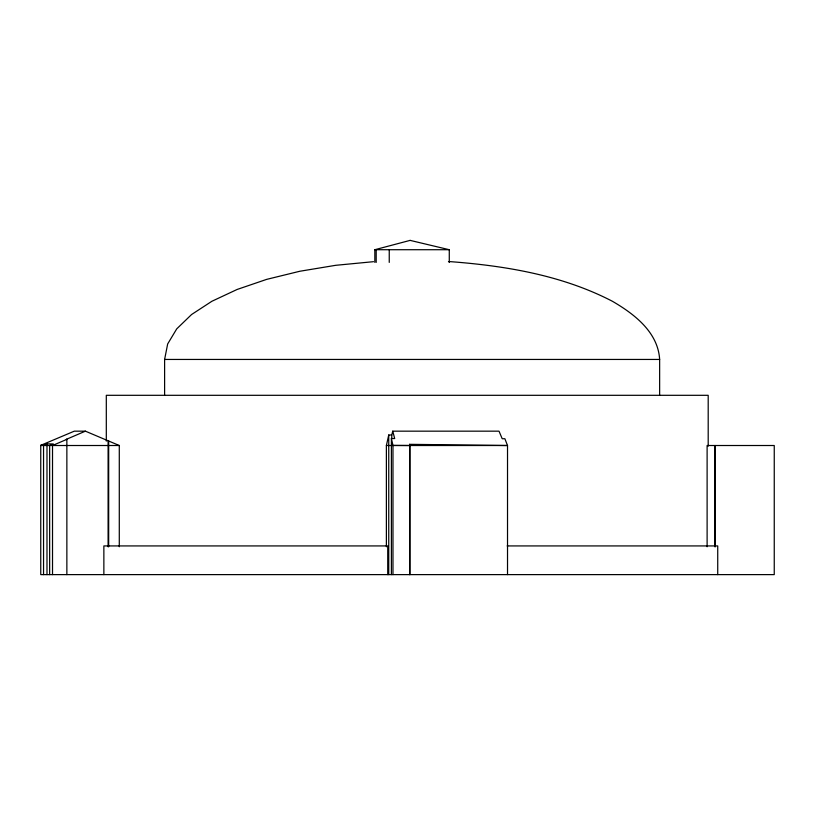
<?xml version="1.0" encoding="UTF-8"?>
<svg xmlns="http://www.w3.org/2000/svg" width="815" height="815" viewBox="0 0 815 815"><rect width="100%" height="100%" fill="white"/><g stroke="black" fill="none" stroke-linecap="round" stroke-linejoin="round"><path stroke-width="1.22" d="M164.61 395.092L164.61 359.446L167.666 343.961L176.733 328.863L191.596 314.509L211.9 301.265L237.134 289.457L266.678 279.372L299.798 271.263L335.699 265.313L373.474 261.686M386.381 546.763L386.381 445.51L388.745 434.996L391.76 434.996L392.759 431.166L499.014 431.166L502.213 438.745L504.862 438.725L507.521 445.51L409.619 444.328L409.619 574.616M707.114 546.763L707.114 445.51L774.25 445.51L774.25 574.616L40.75 574.616L40.75 445.336L43.552 445.357L46.985 443.88L53.301 443.951L49.644 445.51L49.644 574.616M119.285 546.763L119.285 445.51L85.392 431.166L66.28 439.377L66.861 439.346L66.861 574.616M66.861 439.346L52.517 445.51L52.517 574.616M40.75 445.336L74.308 431.166L85.392 431.166M374.829 262.399L374.829 249.716L410.108 240.384M374.829 249.716L449.279 249.716L449.279 262.399M164.61 359.446L659.641 359.446L659.641 395.092M40.75 445.51L119.285 445.51M386.381 445.51L507.521 445.51L507.521 574.616M507.164 545.928L717.73 545.928L717.73 574.616M391.394 574.616L391.394 438.531L394.694 438.541L392.759 431.166M391.394 438.531L392.973 445.408L409.976 445.51L409.976 574.616M448.454 261.615L450.919 261.686C506.309 265.924 562.605 275.429 612.381 301.265C634.202 313.948 658.031 332.082 659.641 359.446M410.118 240.384L449.279 249.716M409.619 444.328L409.976 445.51M715.224 445.51L715.224 546.763M714.938 445.51L714.938 546.763M708.194 446.172L708.194 395.306L106.307 395.306L106.307 441.088M392.973 445.408L392.973 574.616M391.76 434.996L391.76 438.501M389.244 249.716L389.244 262.399M388.745 434.996L388.745 574.616M387.736 574.616L387.736 545.928L103.862 545.928L103.862 574.616M376.194 249.716L376.194 262.399M108.67 440.956L108.67 546.763M108.1 440.925L108.1 546.763M46.985 443.88L46.985 574.616M43.552 445.357L43.552 574.616"/></g></svg>
